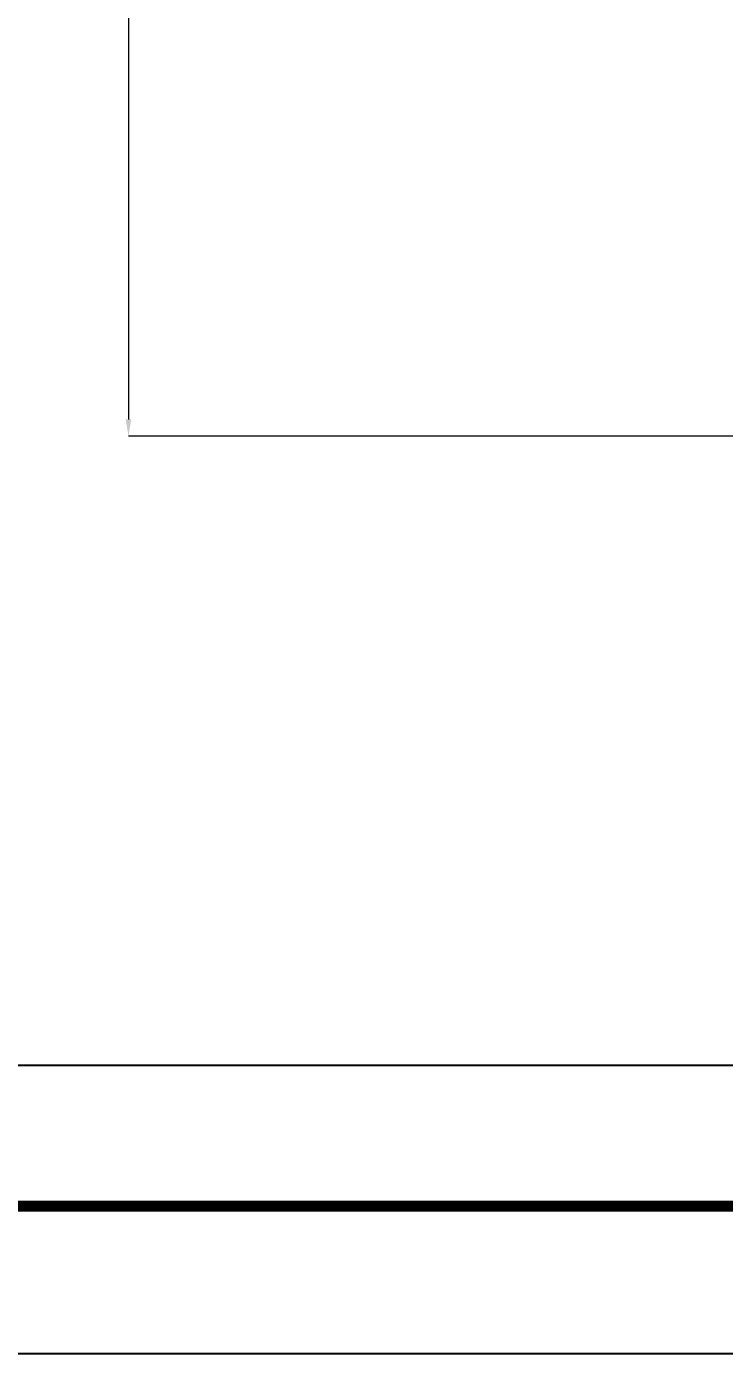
# Model space of a CAD drawing. Extents: x 0 to 1128, y 0 to 827.
# Drawn here: x 480.6 to 648.4, y 0 to 318.9 of the extents above; entities that cross this region are included whole.
import ezdxf

# ---------------------------------------------------------------- set-up
doc = ezdxf.new("R2010")
doc.units = 0
doc.header["$LTSCALE"] = 10
doc.header["$MEASUREMENT"] = 0
doc.header["$PDMODE"] = 3
doc.header["$PDSIZE"] = -10
doc.layers.get('0').update_dxf_attribs({"linetype": 'CONTINUOUS'})
doc.layers.get('DEFPOINTS').update_dxf_attribs({"linetype": 'CONTINUOUS'})
doc.styles.add('Daelim Dimension', font='NanumGothic.ttf')
doc.dimstyles.new('DEFAULT', dxfattribs={"dimscale": 2, "dimtxt": 2, "dimasz": 2, "dimexe": 0, "dimexo": 2, "dimgap": 1, "dimtad": 1, "dimdec": 0, "dimzin": 9, "dimdsep": 46, "dimtxsty": 'Daelim Dimension', "dimcen": 0.5, "dimclrd": 5, "dimclre": 5, "dimclrt": 256, "dimadec": 1, "dimazin": 0, "dimtfac": 1, "dimtdec": 0, "dimtix": 1, "dimtmove": 0, "dimatfit": 3, "dimfxl": 0, "dimtolj": 1, "dimtzin": 1, "dimlwd": 9, "dimlwe": 9, "dimarcsym": 0})

# ---------------------------------------------------------------- blocks, each defined once
blk = doc.blocks.new('*D21')
at = {"color": 5, "lineweight": 9, "ltscale": 0.5}
for p, q in [((525.89, 470.74), (505.1, 470.74)), ((505.1, 466.74), (505.1, 224.49)), ((732.89, 220.49), (505.1, 220.49))]:
    blk.add_line(p, q, dxfattribs=at)
at = {"color": 5, "ltscale": 0.5}
for points in [[(504.44, 466.74), (505.77, 466.74), (505.1, 470.74)], [(504.44, 224.49), (505.77, 224.49), (505.1, 220.49)]]:
    blk.add_solid(points, dxfattribs=at)
at = {"layer": 'DEFPOINTS', "color": 0, "ltscale": 0.5}
for p in [(529.89, 470.74), (505.1, 220.49), (736.89, 220.49)]:
    blk.add_point(p, dxfattribs=at)
at = {"color": 7, "ltscale": 0.5, "insert": (497.66, 345.61), "char_height": 10, "attachment_point": 5, "rotation": 90, "style": 'Daelim Dimension'}
blk.add_mtext('\\A1;250', dxfattribs=at)

msp = doc.modelspace()

# ---------------------------------------------------------------- linework, layer by layer
at = {"color": 5}
msp.add_line((18.14, 69.28), (926.74, 69.28), dxfattribs=at)
at = {"ltscale": 0.5}
msp.add_lwpolyline([(0, 0), (1128.4, 0), (1128.4, 826.8), (0, 826.8)], close=True, dxfattribs=at)
at = {"color": 5, "linetype": 'ByBlock', "lineweight": 200, "const_width": 2.6}
msp.add_lwpolyline([(18.14, 35.4), (1110.14, 35.4), (1110.14, 807.6), (18.14, 807.6)], close=True, dxfattribs=at)

# ---------------------------------------------------------------- dimensions: what is measured, and where the dimension line sits
at = {"color": 5, "ltscale": 0.5}
dim = msp.add_linear_dim(base=(505.1, 220.49), p1=(529.89, 470.74), p2=(736.89, 220.49), angle=90, dimstyle='DEFAULT', override={"dimtxt": 5, "dimclrt": 7}, dxfattribs=at)
dim.commit()
dim.dimension.update_dxf_attribs({"geometry": '*D21', "text_midpoint": (497.66, 345.61)})

doc.saveas('drawing.dxf')
